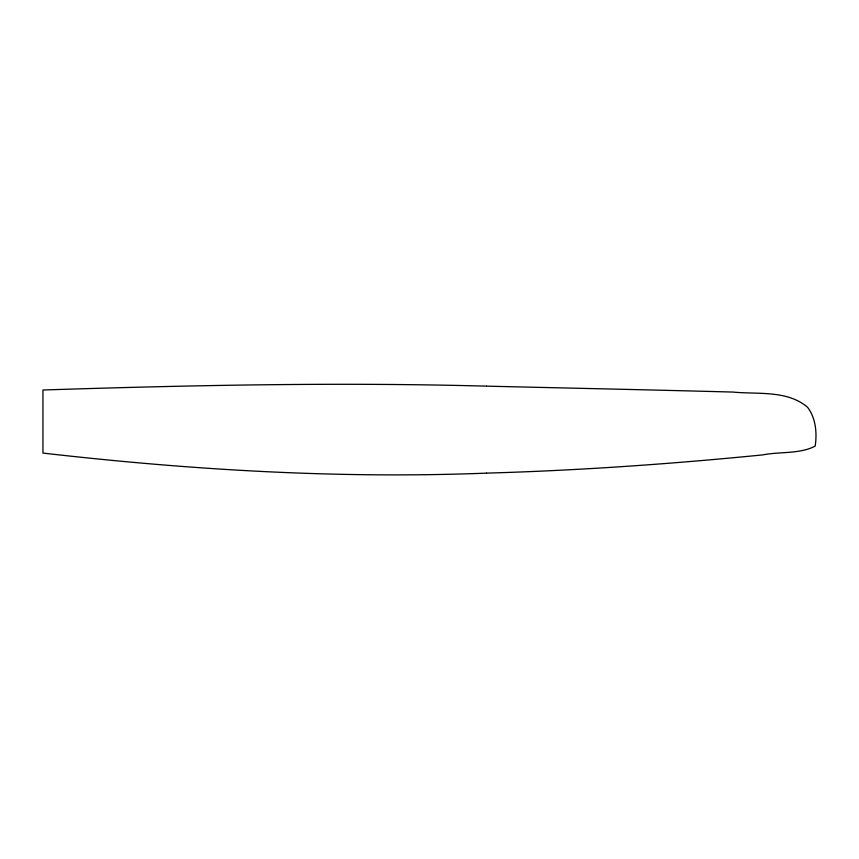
<?xml version="1.0" encoding="UTF-8"?>
<svg xmlns="http://www.w3.org/2000/svg" width="859" height="859" viewBox="0 0 859 859"><rect width="100%" height="100%" fill="white"/><g stroke="black" fill="none" stroke-linecap="round" stroke-linejoin="round"><path stroke-width="1.29" d="M486.559 473.126C578.783 470.496 670.868 463.989 762.663 454.905C779.811 451.48 799.546 454.261 815.18 446.111C817.167 433.194 815.814 417.914 807.524 407.23C787.145 389.932 757.874 394.496 733.017 392.069C650.875 389.846 568.712 388.096 486.559 386.142M486.409 473.137C338.317 478.914 190.086 469.905 42.95 453.08L42.95 389.997C190.709 385.229 338.596 382.126 486.409 386.142"/></g></svg>
